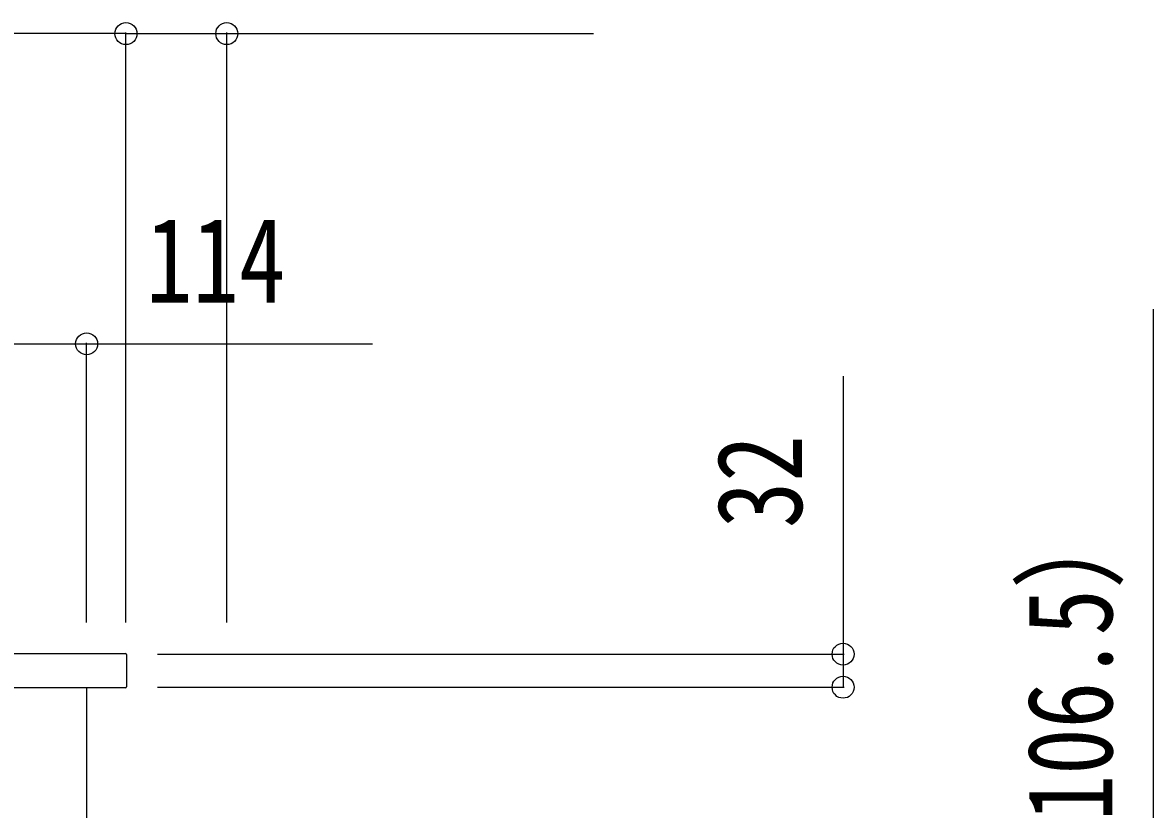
# Model space of a CAD drawing. Units: millimetres, scale not verified. Extents: x -10512 to 10512, y -7425 to 7425.
# Drawn here: x -7592 to -6499, y 3435 to 4196 of the extents above; entities that cross this region are included whole.
import ezdxf
from ezdxf.enums import TextEntityAlignment as Align

# ---------------------------------------------------------------- set-up
doc = ezdxf.new("R2010")
doc.units = ezdxf.units.MM
doc.header["$LTSCALE"] = 40
for name, color, linetype in [('0-4_YKK_13', 4, 'Continuous'), ('0-5_YKK_A1', 4, 'Continuous'), ('0-6_YKK_D', 6, 'Continuous')]:
    doc.layers.add(name, color=color, linetype=linetype)
doc.styles.add('ＭＳ ゴシック', font='')
doc.styles.get('ＭＳ ゴシック').set_extended_font_data('MS Gothic')

msp = doc.modelspace()

# ---------------------------------------------------------------- linework, layer by layer
at = {"layer": '0-4_YKK_13'}
for p, q in [((-7652.95, 3586), (-7492.95, 3586)), ((-7491.95, 3585), (-7491.95, 3554)), ((-7492.95, 3553), (-7652.95, 3553))]:
    msp.add_line(p, q, dxfattribs=at)
for centre, start, end in [((-7492.95, 3585), 0, 90), ((-7492.95, 3554), 270, 0)]:
    msp.add_arc(centre, 1, start, end, dxfattribs=at)
at = {"layer": '0-5_YKK_A1'}
msp.add_line((-7530.45, 3553), (-7530.45, 1985.5), dxfattribs=at)
at = {"layer": '0-6_YKK_D'}
for p, q in [((-7492.45, 3616), (-7492.45, 4186.5)), ((-7492.45, 3616), (-7492.45, 4186.5)), ((-7394.95, 3616), (-7394.95, 4186.5)), ((-7530.45, 3616), (-7530.45, 3886.5)), ((-6799.05, 3854.31), (-6799.05, 3585.5)), ((-7461.95, 3585.5), (-6798.05, 3585.5)), ((-6799.05, 3585.5), (-6799.05, 3553.5)), ((-7461.95, 3553.5), (-6798.05, 3553.5))]:
    msp.add_line(p, q, dxfattribs=at)
for points in [[(-7492.45, 4185.5), (-7653.45, 4185.5), (-7929.95, 4185.5)], [(-7492.45, 4185.5), (-7394.95, 4185.5), (-7040.45, 4185.5)], [(-6799.05, 3195.73), (-6499.05, 3318.96), (-6499.05, 3918.96)], [(-7644.45, 3885.5), (-7530.45, 3885.5), (-7253.95, 3885.5)]]:
    msp.add_lwpolyline(points, dxfattribs=at)
for centre in [(-7492.45, 4185.5), (-7492.45, 4185.5), (-7394.95, 4185.5), (-7530.45, 3885.5), (-6799.05, 3585.5), (-6799.05, 3553.5)]:
    msp.add_circle(centre, 10.62, dxfattribs=at)

# ---------------------------------------------------------------- texts
at = {"layer": '0-6_YKK_D', "style": 'ＭＳ ゴシック', "width": 0.8}
msp.add_text('114', height=82.48, dxfattribs=at).set_placement((-7472.95, 3900.5), align=Align.BOTTOM_LEFT)
for s, p in [('32', (-6814.05, 3707.31)), ('（106.5）', (-6514.05, 3333.96))]:
    msp.add_text(s, height=82.48, rotation=90, dxfattribs=at).set_placement(p, align=Align.BOTTOM_LEFT)

doc.saveas('drawing.dxf')
